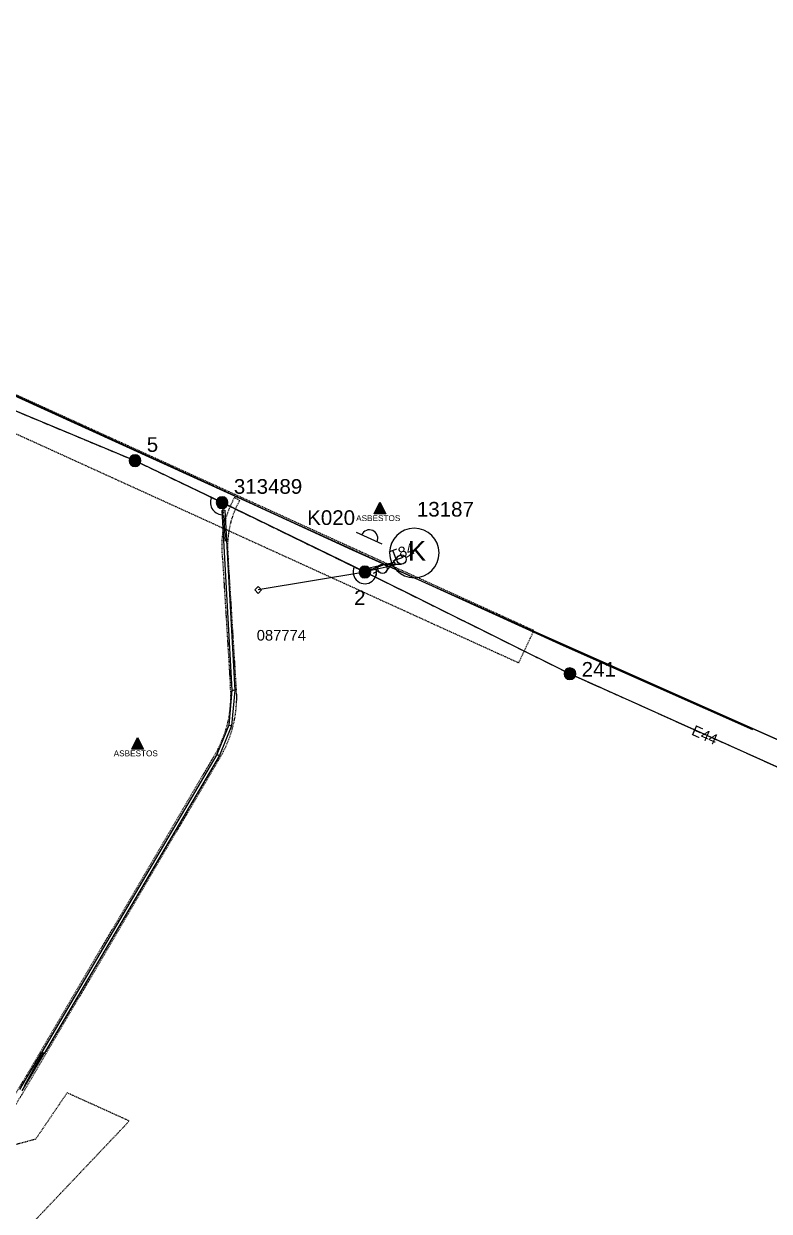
# Model space of a CAD drawing. Header units: metres. Extents: x 293673 to 295365, y 6233764 to 6235163.
# Drawn here: x 294456.4 to 294583.4, y 6234367.6 to 6234569.9 of the extents above; entities that cross this region are included whole.
import ezdxf
from ezdxf.enums import TextEntityAlignment as Align

# ---------------------------------------------------------------- set-up
doc = ezdxf.new("R2010")
doc.units = ezdxf.units.M
for name, pattern in [('Cable Exist OH', [1, 1, 0]), ('Cable Exist UG', [8.2, 4, -1.2, 1.8, -1.2]), ('HIDDEN', [0.375, 0.25, -0.125]), ('HIDDEN2', [0.1875, 0.125, -0.0625])]:
    doc.linetypes.add(name, pattern=pattern)
doc.layers.get('0').update_dxf_attribs({"color": 6})
for name, color, linetype in [('_User asbestos warnings', 7, 'Continuous'), ('_User Easement Numbers', 7, 'Continuous'), ('_USER new lots', 250, 'Continuous'), ('Duct_SP_EXT', 7, 'Continuous'), ('Equip_LV_EXT', 7, 'Continuous'), ('Equip_SP_HV_EXT', 7, 'Continuous'), ('Mains_HV_EXT', 7, 'Continuous'), ('Mains_LV_EXT', 7, 'Continuous'), ('Notes', 7, 'Continuous'), ('OH_Details_SP_MISC', 7, 'Continuous'), ('Services_SP_EXT', 7, 'Continuous'), ('Sub_SP_EXT', 7, 'Continuous'), ('SupportsOH_SP_TR_HV_LV_SL_EXT', 7, 'Continuous'), ('Trench_SP_EXT', 7, 'Continuous'), ('UG_Details_SP_MISC', 7, 'Continuous')]:
    doc.layers.add(name, color=color, linetype=linetype)
doc.layers.add('Cadastre Land Parcels_SP_EXT', color=9, linetype='Continuous', lineweight=5)
doc.layers.add('Cadastre Other Property_SP_EXT', color=9, linetype='HIDDEN', lineweight=5)
doc.styles.add('iecNAME', font='times.ttf')
doc.styles.add('POLE_LABEL', font='arial.ttf')
doc.styles.get("Standard").update_dxf_attribs({"font": 'arial.ttf'})

# ---------------------------------------------------------------- blocks, each defined once
blk = doc.blocks.new('SUB_KIOSK_EXT')
blk.add_lwpolyline([(-4.22, 0, 1), (4.22, 0, 1)], format="xyb", close=True)
blk.add_text('K', height=3.32).set_placement((-1.1, -1.3))
for tag, height, flags, p in [('ASSET_NUM', 2.5, 8, (2, 2)), ('STREET_CODE', 0.2, 9, (1.5, 0)), ('CONSTRUCTED_VOLTAGE', 0.2, 9, (1.5, -0.2)), ('OPERATING_VOLTAGE', 0.2, 9, (1.5, -0.6)), ('ORIENTATION', 0.2, 9, (1.5, -0.8)), ('OWNED_BY', 0.2, 9, (1.5, -1)), ('OPERATED_BY', 0.2, 9, (1.5, -1.2)), ('SECONDARY_VOLTAGE', 0.2, 9, (1.5, -1.6)), ('STATE', 0.2, 9, (1.5, -1.8)), ('NO_PHASES', 0.2, 9, (1.5, -0.4)), ('MAINTAINED_BY', 0.2, 9, (1.5, -1.4)), ('PARENT', 0.2, 9, (1.5, -2)), ('SUBSTATION_TYPE', 0.2, 9, (1.5, -2.2)), ('STREETNAME', 0.2, 9, (1.5, -3)), ('SUBURB', 0.2, 9, (1.5, -3.2)), ('Z', 0.2, 1, (1.5, -3.6)), ('USAGE', 0.2, 9, (1.5, -2.4)), ('LEGEND', 0.2, 9, (1.5, -2.6)), ('LOCATION', 0.2, 9, (1.5, -2.8)), ('NOTES', 0.2, 9, (1.5, -3.4))]:
    blk.add_attdef(tag, text='', height=height, dxfattribs=dict(flags=flags)).set_placement(p, align=Align.MIDDLE_LEFT)
blk = doc.blocks.new('CCP_EXT')
at = {"flags": 9}
for tag, p in [('STATE', (0, -1.8)), ('NOTES', (0, -2))]:
    blk.add_attdef(tag, text='', height=0.2, dxfattribs=at).set_placement(p, align=Align.MIDDLE_LEFT)
blk.add_wipeout([(0, 0.57), (0.57, 0), (0, -0.57), (-0.57, 0)])
blk.add_lwpolyline([(-0.57, 0), (0, 0.57), (0.57, 0), (0, -0.57), (-0.57, 0)])
at = {"flags": 1}
blk.add_attdef('Z', (0, 0), '', height=0.2, dxfattribs=at)
at = {"flags": 9}
for tag, p in [('CCP_TYPE', (0, 0)), ('CONSTRUCTED_VOLTAGE', (0, -0.2)), ('OPERATING_VOLTAGE', (0, -0.6)), ('ORIENTATION', (0, -0.8)), ('OWNED_BY', (0, -1)), ('NO_PHASES', (0, -0.4)), ('USAGE', (0, -1.2)), ('LEGEND', (0, -1.4)), ('LIFE_SUPPORT', (0, -1.6))]:
    blk.add_attdef(tag, text='', height=0.2, dxfattribs=at).set_placement(p, align=Align.MIDDLE_LEFT)
blk = doc.blocks.new('POLE_EXT')
blk.add_hatch(color=256).paths.add_polyline_path([(-1, 0, 1), (1, 0, 1)])
blk.add_lwpolyline([(-1, 0, 1), (1, 0, 1)], format="xyb", close=True)
for tag, height, flags, p in [('pNumber', 2.5, 8, (-17.84, 2.07)), ('OWNED_BY', 0.2, 9, (1.35, -0.4)), ('SPECIAL_USE', 0.2, 9, (1.35, -0.8)), ('STATE', 0.2, 9, (1.35, -1)), ('cLV', 0.2, 9, (1.35, -1.4)), ('hDepth', 0.2, 9, (1.35, -1.6)), ('hDia', 0.2, 9, (1.35, -1.8)), ('cHV', 0.2, 9, (1.35, -2)), ('PARENT', 0.2, 9, (1.35, -0.6)), ('USAGE', 0.2, 9, (1.35, -1.2)), ('cLinedev', 0.2, 9, (1.35, -3.4)), ('pExisting', 0.2, 9, (1.35, -3.8)), ('LBRACKET', 0.2, 9, (1.35, -2.2)), ('LExisting', 0.2, 9, (1.35, -2.4)), ('LANTNUMBER', 0.2, 9, (1.35, -2.6)), ('LOther', 0.2, 9, (1.35, -2.8)), ('LRemove', 0.2, 9, (1.35, -3)), ('LEGEND', 0.2, 9, (1.35, -3.2)), ('LOCATION', 0.2, 9, (1.35, -3.6)), ('PFNUMBER', 0.2, 9, (1.35, -4)), ('pFooting', 0.2, 9, (1.35, -4.4)), ('pNew', 0.2, 9, (1.35, -4.6)), ('pRelocate', 0.2, 9, (1.35, -5)), ('pRemove', 0.2, 9, (1.35, -5.2)), ('pReplace', 0.2, 9, (1.35, -5.4)), ('pStay', 0.2, 9, (1.35, -5.6)), ('pType', 0.2, 9, (1.35, -5.8)), ('cspan', 0.2, 9, (1.35, -6)), ('NEWPFNUMBER', 0.2, 9, (1.35, -4.2)), ('STREETNAME', 0.2, 9, (1.35, -6.2)), ('SUBURB', 0.2, 9, (1.35, -6.4)), ('OPERATED_BY', 0.2, 9, (1.36, -7.01)), ('NOTES', 0.2, 9, (1.35, -6.6)), ('MAINTAINED_BY', 0.2, 9, (1.36, -6.81))]:
    blk.add_attdef(tag, text='', height=height, dxfattribs=dict(flags=flags)).set_placement(p, align=Align.MIDDLE_LEFT)
at = {"style": 'POLE_LABEL'}
for tag, height, flags, p in [('ASSET_NUM', 2.5, 8, (2, 2)), ('STRUCTURE_PLANT_NUMBER', 0.2, 9, (1.35, 0.03)), ('STREET_CODE', 0.2, 9, (1.35, -0.2))]:
    blk.add_attdef(tag, text='', height=height, dxfattribs=dict(at, flags=flags)).set_placement(p, align=Align.MIDDLE_LEFT)
at = {"flags": 1}
blk.add_attdef('Z', (1.35, -7.33), '', height=0.2, dxfattribs=at)
blk = doc.blocks.new('WARNING_FEATURE_EXT')
h = blk.add_hatch(color=2)
h.dxf.hatch_style = 1
h.paths.add_polyline_path([(0, 1.99), (-0.99, 0), (1, 0)])
at = {"color": 18, "true_color": 0x000000}
blk.add_lwpolyline([(-0.99, 0), (0, 1.99), (1, 0)], close=True, dxfattribs=at)
at = {"color": 18, "true_color": 0x000000, "insert": (0, 0.87), "char_height": 1.5, "attachment_point": 5, "line_spacing_factor": 1.5, "style": 'iecNAME'}
blk.add_mtext_dynamic_manual_height_columns('!', width=1.5, gutter_width=4, heights=[0], dxfattribs=at)
at = {"color": 2, "flags": 1}
for tag, p in [('STATE', (1.19, 2.01)), ('HAZMAT_ID', (1.19, 0.72))]:
    blk.add_attdef(tag, p, '', height=0.8, dxfattribs=at)
at = {"color": 2}
blk.add_attdef('WARNING_TYPE', text='', height=1, dxfattribs=at).set_placement((-4.07, -1.22), (4.88, -1.22), align=Align.ALIGNED)
at = {"color": 2, "flags": 1}
blk.add_attdef('WARNING_DESC', text='', height=0.8, dxfattribs=at).set_placement((1.19, -0.56), align=Align.MIDDLE_CENTER)
blk = doc.blocks.new('LV_UG_DFUSE_CLOSED_EXT')
for points in [[(1, 0), (0, 0)], [(5.04, 0.73), (2.16, -0.72)], [(5.05, -0.71), (2.16, 0.72)], [(6.2, 0.01), (7.2, 0.01)]]:
    blk.add_lwpolyline(points)
for centre in [(1.8, 0), (5.4, 0.01)]:
    blk.add_circle(centre, 0.8)
at = {"flags": 9}
for tag, p in [('ACTUAL_STATUS', (0, 0)), ('CONSTRUCTED_VOLTAGE', (0, -0.2)), ('OPERATING_VOLTAGE', (0, -0.6)), ('ORIENTATION', (0, -0.8)), ('STATE', (0, -1)), ('SWITCH_TYPE', (0, -1.2)), ('NO_PHASES', (0, -0.4)), ('USAGE', (0, -1.4)), ('NOTES', (0, -1.6))]:
    blk.add_attdef(tag, text='', height=0.2, dxfattribs=at).set_placement(p, align=Align.MIDDLE_LEFT)
at = {"flags": 1}
blk.add_attdef('Z', (0, 0), '', height=0.2, dxfattribs=at)
blk = doc.blocks.new('HV_USL_CLOSED_EXT')
blk.add_line((2.4, 5.5), (-2.4, 5.5))
blk.add_lwpolyline([(1.44, 5.5, 0.414214), (0, 6.94, 0.414214), (-1.44, 5.5)], format="xyb")
for tag, height, flags, p in [('ASSET_NUM', 2.5, 8, (2, 2)), ('STREET_CODE', 0.2, 9, (1.5, 0)), ('ACTUAL_STATUS', 0.2, 9, (1.5, -0.2)), ('CONSTRUCTED_VOLTAGE', 0.2, 9, (1.5, -0.4)), ('OPERATING_VOLTAGE', 0.2, 9, (1.5, -0.8)), ('ORIENTATION', 0.2, 9, (1.5, -1)), ('OWNED_BY', 0.2, 9, (1.5, -1.2)), ('OPERATED_BY', 0.2, 9, (1.5, -1.4)), ('STATE', 0.2, 9, (1.5, -1.8)), ('SWITCH_TYPE', 0.2, 9, (1.5, -2)), ('NO_PHASES', 0.2, 9, (1.5, -0.6)), ('MAINTAINED_BY', 0.2, 9, (1.5, -1.6)), ('STREETNAME', 0.2, 9, (1.5, -2.8)), ('SUBURB', 0.2, 9, (1.5, -3)), ('Z', 0.2, 1, (1.5, -3.6)), ('USAGE', 0.2, 9, (1.5, -2.2)), ('LEGEND', 0.2, 9, (1.5, -2.4)), ('LOCATION', 0.2, 9, (1.5, -2.6)), ('NOTES', 0.2, 9, (1.5, -3.2)), ('LABEL_ALIGNMENT', 0.2, 9, (1.5, -3.4))]:
    blk.add_attdef(tag, text='', height=height, dxfattribs=dict(flags=flags)).set_placement(p, align=Align.MIDDLE_LEFT)
blk = doc.blocks.new('A$C12BB781C')
at = {"layer": '_USER new lots', "flags": 128}
blk.add_lwpolyline([(294388.08, 6234391.1), (294441.94, 6234512.33), (294548.31, 6234463.98), (294580.54, 6234449.66)], dxfattribs=at)

msp = doc.modelspace()

# ---------------------------------------------------------------- linework, layer by layer
at = {"layer": 'Cadastre Land Parcels_SP_EXT', "linetype": 'Continuous'}
for points in [[(294279.92, 6234712.99), (294227.9, 6234641.74), (294222.47, 6234612.53), (294398.65, 6234532.22), (294469.42, 6234499.99), (294512.31, 6234480.25), (294537.62, 6234468.9), (294718.26, 6234388.66), (294867.13, 6234322.52)], [(294691.47, 6234400.56), (294537.62, 6234468.9), (294524.86, 6234474.62), (294512.31, 6234480.25), (294472.1, 6234498.75), (294472.1, 6234498.75), (294469.42, 6234499.99), (294443.8, 6234511.66)]]:
    msp.add_lwpolyline(points, dxfattribs=at)
at = {"layer": 'Cadastre Other Property_SP_EXT', "linetype": 'HIDDEN2'}
msp.add_lwpolyline([(294437.37, 6234356.21), (294457.67, 6234390.21), (294489.53, 6234444.42), (294489.53, 6234444.42, 0.165272), (294492.56, 6234457.17), (294492.56, 6234457.17), (294491.23, 6234478.71), (294491.23, 6234478.74), (294491.23, 6234478.74, -0.163412), (294493.15, 6234488.7), (294493.15, 6234488.7), (294492.28, 6234489.19), (294492.28, 6234489.19, 0.163414), (294490.24, 6234478.61), (294490.24, 6234478.61), (294491.56, 6234457.09), (294491.56, 6234457.09, -0.165683), (294488.67, 6234444.94), (294488.67, 6234444.94), (294456.81, 6234390.72), (294436.5, 6234356.7)], format="xyb", dxfattribs=at)
msp.add_lwpolyline([(294453.28, 6234360.78), (294474.34, 6234382.97), (294463.74, 6234387.77), (294458.37, 6234379.86), (294443.81, 6234375.9)], dxfattribs=at)
at = {"layer": 'Duct_SP_EXT'}
for p, q in [((294490.12, 6234486.98), (294490.36, 6234487)), ((294490.12, 6234486.98), (294491.84, 6234456.34)), ((294490.6, 6234487.01), (294490.36, 6234487)), ((294490.6, 6234487.01), (294492.33, 6234456.33)), ((294515.45, 6234477.26), (294519.56, 6234478.18)), ((294515.56, 6234476.79), (294519.67, 6234477.71)), ((294519.56, 6234478.18), (294519.61, 6234477.95)), ((294519.67, 6234477.71), (294519.61, 6234477.95)), ((294515.45, 6234477.26), (294515.5, 6234477.03)), ((294515.56, 6234476.79), (294515.5, 6234477.03)), ((294491.84, 6234456.34), (294491.28, 6234450.4)), ((294492.33, 6234456.33), (294491.75, 6234450.29)), ((294491.84, 6234456.34), (294492.08, 6234456.34)), ((294492.33, 6234456.33), (294492.08, 6234456.34)), ((294491.28, 6234450.4), (294489.26, 6234445.42)), ((294491.75, 6234450.29), (294489.69, 6234445.21)), ((294491.28, 6234450.4), (294491.51, 6234450.35)), ((294491.75, 6234450.29), (294491.51, 6234450.35)), ((294489.26, 6234445.42), (294459.44, 6234394.7)), ((294489.26, 6234445.42), (294489.47, 6234445.31)), ((294489.69, 6234445.21), (294489.47, 6234445.31)), ((294489.69, 6234445.21), (294459.85, 6234394.45)), ((294459.44, 6234394.7), (294459.64, 6234394.58)), ((294459.85, 6234394.45), (294459.64, 6234394.58))]:
    msp.add_line(p, q, dxfattribs=at)
at = {"layer": 'Mains_HV_EXT', "linetype": 'Cable Exist OH'}
for points in [[(294310.02, 6234566.71), (294382.39, 6234534.18), (294475.32, 6234495.46), (294490.16, 6234488.33)], [(294490.39, 6234486.47), (294490.16, 6234488.33)], [(294490.16, 6234488.33), (294512.96, 6234477.23)], [(294512.96, 6234477.23), (294514.47, 6234476.53)]]:
    msp.add_lwpolyline(points, dxfattribs=at)
at = {"layer": 'Mains_HV_EXT', "linetype": 'Continuous'}
for points in [[(294488.33, 6234489.14, 0.562594), (294490.4, 6234486.25)], [(294512.68, 6234477.34, 1.597756), (294516.27, 6234477.39)]]:
    msp.add_lwpolyline(points, format="xyb", dxfattribs=at)
msp.add_lwpolyline([(294490.41, 6234486.11), (294490.66, 6234481.73)], dxfattribs=at)
at = {"layer": 'Mains_HV_EXT', "linetype": 'Cable Exist UG'}
msp.add_lwpolyline([(294514.47, 6234476.53), (294522.91, 6234479.74)], dxfattribs=at)
at = {"layer": 'Mains_LV_EXT', "linetype": 'Cable Exist UG'}
msp.add_lwpolyline([(294514.47, 6234476.53), (294522.91, 6234479.74)], dxfattribs=at)
at = {"layer": 'Mains_LV_EXT', "linetype": 'Cable Exist OH'}
msp.add_lwpolyline([(294514.47, 6234476.53), (294549.44, 6234459.16), (294590.27, 6234440.81)], dxfattribs=at)
at = {"layer": 'Mains_LV_EXT', "linetype": 'Continuous'}
msp.add_lwpolyline([(294516.31, 6234475.67, 0.224186), (294516.28, 6234477.38)], format="xyb", dxfattribs=at)
at = {"layer": 'Trench_SP_EXT', "linetype": 'Cable Exist UG'}
for points in [[(294490.36, 6234487), (294490.16, 6234488.32)], [(294514.47, 6234476.53), (294515.5, 6234477.03)], [(294456.47, 6234388.99), (294458.06, 6234391.87), (294459.64, 6234394.58)]]:
    msp.add_lwpolyline(points, dxfattribs=at)
at = {"layer": 'UG_Details_SP_MISC'}
for p, q in [((294455.66, 6234388.36), (294459.44, 6234394.7)), ((294459.44, 6234394.7), (294459.64, 6234394.58)), ((294456.07, 6234388.12), (294459.85, 6234394.45)), ((294459.85, 6234394.45), (294459.64, 6234394.58))]:
    msp.add_line(p, q, dxfattribs=at)

# ---------------------------------------------------------------- block references
at = {"layer": '_User asbestos warnings'}
ref = msp.add_blockref('WARNING_FEATURE_EXT', (294517.06, 6234486.39), dxfattribs=at)
ref.add_attrib('WARNING_TYPE', 'ASBESTOS', (294513, 6234485.17), dxfattribs={"layer": '0', "color": 2, "height": 1})
ref = msp.add_blockref('WARNING_FEATURE_EXT', (294475.75, 6234446.32), dxfattribs=at)
ref.add_attrib('WARNING_TYPE', 'ASBESTOS', (294471.68, 6234445.1), dxfattribs={"layer": '0', "color": 2, "height": 1})
at = {"layer": 'Equip_LV_EXT', "rotation": 205.9863277417691}
msp.add_blockref('LV_UG_DFUSE_CLOSED_EXT', (294522.35, 6234479.43), dxfattribs=at)
at = {"layer": 'Equip_SP_HV_EXT'}
ref = msp.add_blockref('HV_USL_CLOSED_EXT', (294512.96, 6234477.23), dxfattribs=dict(at, rotation=335.3948763056396))
ref.add_attrib('ASSET_NUM', 'K020', dxfattribs={"layer": '0', "height": 2.5}).set_placement((294504.66, 6234483.76), align=Align.BOTTOM_LEFT)
at = {"layer": 'Sub_SP_EXT'}
ref = msp.add_blockref('SUB_KIOSK_EXT', (294522.91, 6234479.74), dxfattribs=at)
ref.add_attrib('ASSET_NUM', '13187', dxfattribs={"layer": '0', "height": 2.5}).set_placement((294528.21, 6234485.19), align=Align.BOTTOM_CENTER)
at = {"layer": 'SupportsOH_SP_TR_HV_LV_SL_EXT'}
ref = msp.add_blockref('POLE_EXT', (294475.32, 6234495.46), dxfattribs=at)
ref.add_attrib('ASSET_NUM', '5', dxfattribs={"layer": '0', "height": 2.5, "style": 'POLE_LABEL'}).set_placement((294477.32, 6234496.21), align=Align.BOTTOM_LEFT)
ref = msp.add_blockref('POLE_EXT', (294490.16, 6234488.32), dxfattribs=at)
ref.add_attrib('ASSET_NUM', '313489', dxfattribs={"layer": '0', "height": 2.5, "style": 'POLE_LABEL'}).set_placement((294492.16, 6234489.07), align=Align.BOTTOM_LEFT)
ref = msp.add_blockref('POLE_EXT', (294514.49, 6234476.49), dxfattribs=at)
ref.add_attrib('ASSET_NUM', '2', dxfattribs={"layer": '0', "height": 2.5, "style": 'POLE_LABEL'}).set_placement((294512.66, 6234472.12), align=Align.MIDDLE_LEFT)
ref = msp.add_blockref('POLE_EXT', (294549.44, 6234459.16), dxfattribs=at)
ref.add_attrib('ASSET_NUM', '241', dxfattribs={"layer": '0', "height": 2.5, "style": 'POLE_LABEL'}).set_placement((294551.44, 6234459.91), align=Align.MIDDLE_LEFT)

# ---------------------------------------------------------------- texts
at = {"layer": '_User Easement Numbers'}
msp.add_text('087774', height=1.8, dxfattribs=at).set_placement((294496.06, 6234464.82))
at = {"layer": 'Mains_LV_EXT'}
for s, rotation, p in [('T84', 20.5838, (294519.13, 6234478.3)), ('E44', 335.8043, (294570.01, 6234448.83))]:
    msp.add_text(s, height=1.8, rotation=rotation, dxfattribs=at).set_placement(p)

# ---------------------------------------------------------------- next in the draw order: block references
at = {"layer": 'Services_SP_EXT'}
msp.add_blockref('CCP_EXT', (294496.32, 6234473.43), dxfattribs=at)

# ---------------------------------------------------------------- next in the draw order: linework, layer by layer
at = {"layer": 'Cadastre Other Property_SP_EXT', "linetype": 'HIDDEN2'}
msp.add_lwpolyline([(294259.92, 6234588.89), (294540.71, 6234461.03), (294543.3, 6234466.51), (294210.98, 6234617.72)], dxfattribs=at)
at = {"layer": 'OH_Details_SP_MISC', "color": 7, "linetype": 'Continuous', "flags": 128}
msp.add_lwpolyline([(294590.27, 6234440.81), (294549.44, 6234459.16), (294514.47, 6234476.53), (294490.16, 6234488.33), (294475.32, 6234495.46), (294401.09, 6234526.39)], dxfattribs=at)
at = {"layer": 'Services_SP_EXT'}
msp.add_lwpolyline([(294514.49, 6234476.49), (294496.32, 6234473.43)], dxfattribs=at)

# ---------------------------------------------------------------- next in the draw order: block references
at = {"layer": 'Notes'}
msp.add_blockref('A$C12BB781C', (0, 0), dxfattribs=at)

doc.saveas('drawing.dxf')
